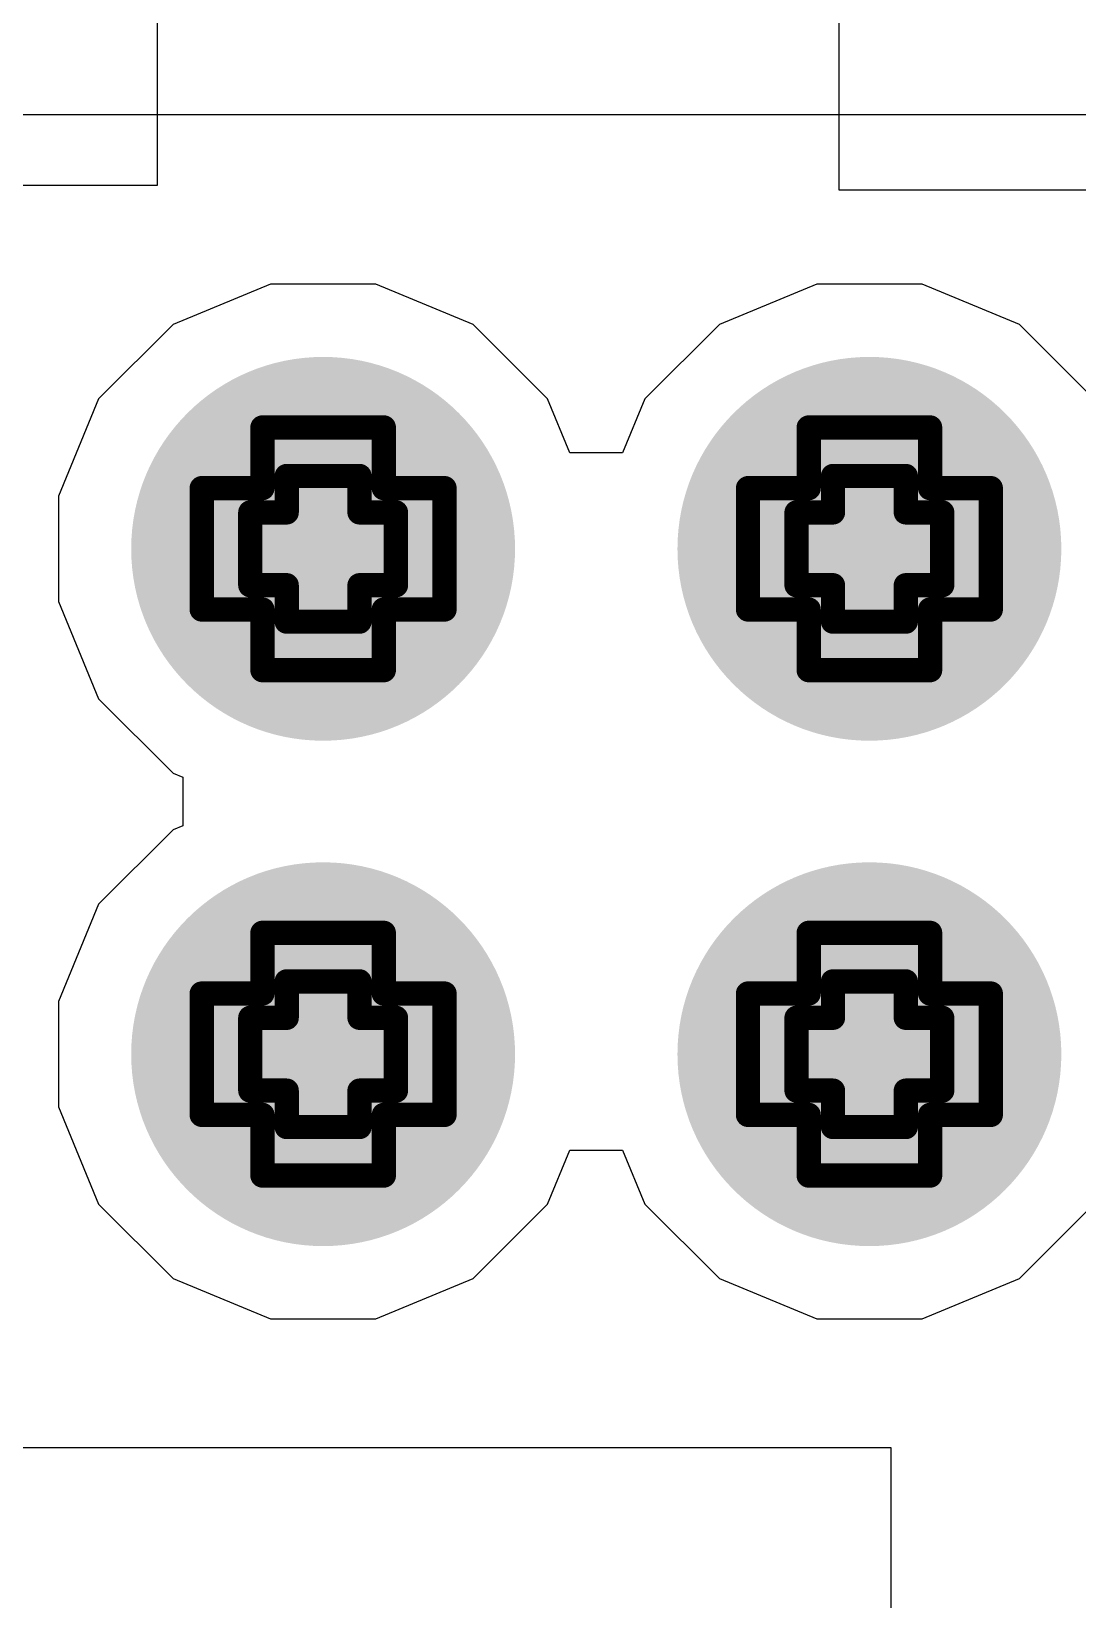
# Model space of a CAD drawing. Header units: inches. Extents: x -4 to 5258, y -4 to 5281.
# Drawn here: x 66.291 to 68.48, y 15.307 to 18.589 of the extents above; entities that cross this region are included whole.
import ezdxf

# ---------------------------------------------------------------- set-up
doc = ezdxf.new("R2010")
doc.units = ezdxf.units.IN
for name, color, linetype in [('Bottom Layer', 5, 'Continuous'), ('Bottom Solder', 6, 'Continuous'), ('Drill Drawing', 1, 'Continuous'), ('Layer 1', 16, 'Continuous'), ('Layer 2', 76, 'Continuous'), ('Top Layer', 1, 'Continuous'), ('Top Solder', 216, 'Continuous'), ('Via Holes', 16, 'Continuous')]:
    doc.layers.add(name, color=color, linetype=linetype)

msp = doc.modelspace()

# ---------------------------------------------------------------- hatches: boundary and pattern name
at = {"layer": 'Bottom Layer'}
h = msp.add_hatch(color=5, dxfattribs=at)
edge = h.paths.add_edge_path()
edge.add_arc((66.9016, 17.5059), 0.3, 0, 360)
h = msp.add_hatch(color=5, dxfattribs=at)
edge = h.paths.add_edge_path()
edge.add_arc((68.0446, 17.5059), 0.3, 0, 360)
h = msp.add_hatch(color=5, dxfattribs=at)
edge = h.paths.add_edge_path()
edge.add_arc((66.9016, 16.4482), 0.3, 0, 360)
h = msp.add_hatch(color=5, dxfattribs=at)
edge = h.paths.add_edge_path()
edge.add_arc((68.0446, 16.4482), 0.3, 0, 360)
at = {"layer": 'Bottom Solder'}
h = msp.add_hatch(color=6, dxfattribs=at)
edge = h.paths.add_edge_path()
edge.add_arc((66.9016, 17.5059), 0.4016, 0, 360)
h = msp.add_hatch(color=6, dxfattribs=at)
edge = h.paths.add_edge_path()
edge.add_arc((68.0446, 17.5059), 0.4016, 0, 360)
h = msp.add_hatch(color=6, dxfattribs=at)
edge = h.paths.add_edge_path()
edge.add_arc((66.9016, 16.4482), 0.4016, 0, 360)
h = msp.add_hatch(color=6, dxfattribs=at)
edge = h.paths.add_edge_path()
edge.add_arc((68.0446, 16.4482), 0.4016, 0, 360)
at = {"layer": 'Layer 1'}
h = msp.add_hatch(color=16, dxfattribs=at)
edge = h.paths.add_edge_path()
edge.add_arc((66.9016, 17.5059), 0.3, 0, 360)
h = msp.add_hatch(color=16, dxfattribs=at)
edge = h.paths.add_edge_path()
edge.add_arc((68.0446, 17.5059), 0.3, 0, 360)
h = msp.add_hatch(color=16, dxfattribs=at)
edge = h.paths.add_edge_path()
edge.add_arc((66.9016, 16.4482), 0.3, 0, 360)
h = msp.add_hatch(color=16, dxfattribs=at)
edge = h.paths.add_edge_path()
edge.add_arc((68.0446, 16.4482), 0.3, 0, 360)
at = {"layer": 'Layer 2'}
h = msp.add_hatch(color=76, dxfattribs=at)
edge = h.paths.add_edge_path()
edge.add_arc((66.9016, 17.5059), 0.3, 0, 360)
h = msp.add_hatch(color=76, dxfattribs=at)
edge = h.paths.add_edge_path()
edge.add_arc((68.0446, 17.5059), 0.3, 0, 360)
h = msp.add_hatch(color=76, dxfattribs=at)
edge = h.paths.add_edge_path()
edge.add_arc((66.9016, 16.4482), 0.3, 0, 360)
h = msp.add_hatch(color=76, dxfattribs=at)
edge = h.paths.add_edge_path()
edge.add_arc((68.0446, 16.4482), 0.3, 0, 360)
at = {"layer": 'Top Layer'}
h = msp.add_hatch(color=1, dxfattribs=at)
edge = h.paths.add_edge_path()
edge.add_arc((66.9016, 17.5059), 0.3, 0, 360)
h = msp.add_hatch(color=1, dxfattribs=at)
edge = h.paths.add_edge_path()
edge.add_arc((68.0446, 17.5059), 0.3, 0, 360)
h = msp.add_hatch(color=1, dxfattribs=at)
edge = h.paths.add_edge_path()
edge.add_arc((66.9016, 16.4482), 0.3, 0, 360)
h = msp.add_hatch(color=1, dxfattribs=at)
edge = h.paths.add_edge_path()
edge.add_arc((68.0446, 16.4482), 0.3, 0, 360)
at = {"layer": 'Top Solder'}
h = msp.add_hatch(color=216, dxfattribs=at)
edge = h.paths.add_edge_path()
edge.add_arc((66.9016, 17.5059), 0.4016, 0, 360)
h = msp.add_hatch(color=216, dxfattribs=at)
edge = h.paths.add_edge_path()
edge.add_arc((68.0446, 17.5059), 0.4016, 0, 360)
h = msp.add_hatch(color=216, dxfattribs=at)
edge = h.paths.add_edge_path()
edge.add_arc((66.9016, 16.4482), 0.4016, 0, 360)
h = msp.add_hatch(color=216, dxfattribs=at)
edge = h.paths.add_edge_path()
edge.add_arc((68.0446, 16.4482), 0.4016, 0, 360)
at = {"layer": 'Via Holes'}
h = msp.add_hatch(color=7, dxfattribs=at)
edge = h.paths.add_edge_path()
edge.add_arc((66.9016, 17.5059), 0.15, 0, 360)
h = msp.add_hatch(color=7, dxfattribs=at)
edge = h.paths.add_edge_path()
edge.add_arc((68.0446, 17.5059), 0.15, 0, 360)
h = msp.add_hatch(color=7, dxfattribs=at)
edge = h.paths.add_edge_path()
edge.add_arc((66.9016, 16.4482), 0.15, 0, 360)
h = msp.add_hatch(color=7, dxfattribs=at)
edge = h.paths.add_edge_path()
edge.add_arc((68.0446, 16.4482), 0.15, 0, 360)

# ---------------------------------------------------------------- linework, layer by layer
at = {"layer": 'Bottom Layer'}
for p, q in [((66.7914, 18.0599), (66.5878, 17.9755)), ((67.0118, 18.0599), (66.7914, 18.0599)), ((67.2154, 17.9755), (67.0118, 18.0599)), ((67.9344, 18.0599), (67.7308, 17.9755)), ((68.1548, 18.0599), (67.9344, 18.0599)), ((68.3584, 17.9755), (68.1548, 18.0599)), ((66.5878, 17.9755), (66.4319, 17.8197)), ((67.3712, 17.8197), (67.2154, 17.9755)), ((67.7308, 17.9755), (67.5749, 17.8197)), ((68.5142, 17.8197), (68.3584, 17.9755)), ((66.4319, 17.8197), (66.3476, 17.6161)), ((67.4181, 17.7066), (67.3712, 17.8197)), ((67.5749, 17.8197), (67.5281, 17.7066)), ((67.5281, 17.7066), (67.4181, 17.7066)), ((66.3476, 17.6161), (66.3476, 17.3957)), ((66.3476, 17.3957), (66.4319, 17.1921)), ((66.4319, 17.1921), (66.5878, 17.0362)), ((66.5878, 17.0362), (66.608, 17.0278)), ((66.608, 17.0278), (66.608, 16.9262)), ((66.5878, 16.9179), (66.4319, 16.762)), ((66.608, 16.9262), (66.5878, 16.9179)), ((66.4319, 16.762), (66.3476, 16.5584)), ((66.3476, 16.5584), (66.3476, 16.338)), ((66.3476, 16.338), (66.4319, 16.1344)), ((67.3712, 16.1344), (67.4181, 16.2475)), ((67.4181, 16.2475), (67.5281, 16.2475)), ((67.5281, 16.2475), (67.5749, 16.1344)), ((66.4319, 16.1344), (66.5878, 15.9785)), ((67.2154, 15.9785), (67.3712, 16.1344)), ((67.5749, 16.1344), (67.7308, 15.9785)), ((68.3584, 15.9785), (68.5142, 16.1344)), ((66.5878, 15.9785), (66.7914, 15.8942)), ((67.0118, 15.8942), (67.2154, 15.9785)), ((67.7308, 15.9785), (67.9344, 15.8942)), ((68.1548, 15.8942), (68.3584, 15.9785)), ((66.7914, 15.8942), (67.0118, 15.8942)), ((67.9344, 15.8942), (68.1548, 15.8942))]:
    msp.add_line(p, q, dxfattribs=at)
at = {"layer": 'Drill Drawing'}
for points in [[(66.7746, 17.6329, 0.0508, 0.0508, 0), (66.7746, 17.7599, 0.0508, 0.0508, 0)], [(66.7746, 17.7599, 0.0508, 0.0508, 0), (67.0286, 17.7599, 0.0508, 0.0508, 0)], [(67.0286, 17.6329, 0.0508, 0.0508, 0), (67.0286, 17.7599, 0.0508, 0.0508, 0)], [(67.9176, 17.6329, 0.0508, 0.0508, 0), (67.9176, 17.7599, 0.0508, 0.0508, 0)], [(67.9176, 17.7599, 0.0508, 0.0508, 0), (68.1716, 17.7599, 0.0508, 0.0508, 0)], [(68.1716, 17.6329, 0.0508, 0.0508, 0), (68.1716, 17.7599, 0.0508, 0.0508, 0)], [(66.6476, 17.3789, 0.0508, 0.0508, 0), (66.6476, 17.6329, 0.0508, 0.0508, 0)], [(66.6476, 17.6329, 0.0508, 0.0508, 0), (66.7746, 17.6329, 0.0508, 0.0508, 0)], [(66.8254, 17.5821, 0.0508, 0.0508, 0), (66.8254, 17.6583, 0.0508, 0.0508, 0)], [(66.8254, 17.6583, 0.0508, 0.0508, 0), (66.9778, 17.6583, 0.0508, 0.0508, 0)], [(66.9778, 17.5821, 0.0508, 0.0508, 0), (66.9778, 17.6583, 0.0508, 0.0508, 0)], [(67.0286, 17.6329, 0.0508, 0.0508, 0), (67.1556, 17.6329, 0.0508, 0.0508, 0)], [(67.1556, 17.3789, 0.0508, 0.0508, 0), (67.1556, 17.6329, 0.0508, 0.0508, 0)], [(67.7906, 17.3789, 0.0508, 0.0508, 0), (67.7906, 17.6329, 0.0508, 0.0508, 0)], [(67.7906, 17.6329, 0.0508, 0.0508, 0), (67.9176, 17.6329, 0.0508, 0.0508, 0)], [(67.9684, 17.5821, 0.0508, 0.0508, 0), (67.9684, 17.6583, 0.0508, 0.0508, 0)], [(67.9684, 17.6583, 0.0508, 0.0508, 0), (68.1208, 17.6583, 0.0508, 0.0508, 0)], [(68.1208, 17.5821, 0.0508, 0.0508, 0), (68.1208, 17.6583, 0.0508, 0.0508, 0)], [(68.1716, 17.6329, 0.0508, 0.0508, 0), (68.2986, 17.6329, 0.0508, 0.0508, 0)], [(68.2986, 17.3789, 0.0508, 0.0508, 0), (68.2986, 17.6329, 0.0508, 0.0508, 0)], [(66.7492, 17.4297, 0.0508, 0.0508, 0), (66.7492, 17.5821, 0.0508, 0.0508, 0)], [(66.7492, 17.5821, 0.0508, 0.0508, 0), (66.8254, 17.5821, 0.0508, 0.0508, 0)], [(66.9778, 17.5821, 0.0508, 0.0508, 0), (67.054, 17.5821, 0.0508, 0.0508, 0)], [(67.054, 17.4297, 0.0508, 0.0508, 0), (67.054, 17.5821, 0.0508, 0.0508, 0)], [(67.8922, 17.4297, 0.0508, 0.0508, 0), (67.8922, 17.5821, 0.0508, 0.0508, 0)], [(67.8922, 17.5821, 0.0508, 0.0508, 0), (67.9684, 17.5821, 0.0508, 0.0508, 0)], [(68.1208, 17.5821, 0.0508, 0.0508, 0), (68.197, 17.5821, 0.0508, 0.0508, 0)], [(68.197, 17.4297, 0.0508, 0.0508, 0), (68.197, 17.5821, 0.0508, 0.0508, 0)], [(66.7492, 17.4297, 0.0508, 0.0508, 0), (66.8254, 17.4297, 0.0508, 0.0508, 0)], [(66.8254, 17.3535, 0.0508, 0.0508, 0), (66.8254, 17.4297, 0.0508, 0.0508, 0)], [(66.9778, 17.4297, 0.0508, 0.0508, 0), (67.054, 17.4297, 0.0508, 0.0508, 0)], [(66.9778, 17.3535, 0.0508, 0.0508, 0), (66.9778, 17.4297, 0.0508, 0.0508, 0)], [(67.8922, 17.4297, 0.0508, 0.0508, 0), (67.9684, 17.4297, 0.0508, 0.0508, 0)], [(67.9684, 17.3535, 0.0508, 0.0508, 0), (67.9684, 17.4297, 0.0508, 0.0508, 0)], [(68.1208, 17.4297, 0.0508, 0.0508, 0), (68.197, 17.4297, 0.0508, 0.0508, 0)], [(68.1208, 17.3535, 0.0508, 0.0508, 0), (68.1208, 17.4297, 0.0508, 0.0508, 0)], [(66.6476, 17.3789, 0.0508, 0.0508, 0), (66.7746, 17.3789, 0.0508, 0.0508, 0)], [(66.7746, 17.2519, 0.0508, 0.0508, 0), (66.7746, 17.3789, 0.0508, 0.0508, 0)], [(67.0286, 17.3789, 0.0508, 0.0508, 0), (67.1556, 17.3789, 0.0508, 0.0508, 0)], [(67.0286, 17.2519, 0.0508, 0.0508, 0), (67.0286, 17.3789, 0.0508, 0.0508, 0)], [(67.7906, 17.3789, 0.0508, 0.0508, 0), (67.9176, 17.3789, 0.0508, 0.0508, 0)], [(67.9176, 17.2519, 0.0508, 0.0508, 0), (67.9176, 17.3789, 0.0508, 0.0508, 0)], [(68.1716, 17.3789, 0.0508, 0.0508, 0), (68.2986, 17.3789, 0.0508, 0.0508, 0)], [(68.1716, 17.2519, 0.0508, 0.0508, 0), (68.1716, 17.3789, 0.0508, 0.0508, 0)], [(66.8254, 17.3535, 0.0508, 0.0508, 0), (66.9778, 17.3535, 0.0508, 0.0508, 0)], [(67.9684, 17.3535, 0.0508, 0.0508, 0), (68.1208, 17.3535, 0.0508, 0.0508, 0)], [(66.7746, 17.2519, 0.0508, 0.0508, 0), (67.0286, 17.2519, 0.0508, 0.0508, 0)], [(67.9176, 17.2519, 0.0508, 0.0508, 0), (68.1716, 17.2519, 0.0508, 0.0508, 0)], [(66.7746, 16.5752, 0.0508, 0.0508, 0), (66.7746, 16.7022, 0.0508, 0.0508, 0)], [(66.7746, 16.7022, 0.0508, 0.0508, 0), (67.0286, 16.7022, 0.0508, 0.0508, 0)], [(67.0286, 16.5752, 0.0508, 0.0508, 0), (67.0286, 16.7022, 0.0508, 0.0508, 0)], [(67.9176, 16.5752, 0.0508, 0.0508, 0), (67.9176, 16.7022, 0.0508, 0.0508, 0)], [(67.9176, 16.7022, 0.0508, 0.0508, 0), (68.1716, 16.7022, 0.0508, 0.0508, 0)], [(68.1716, 16.5752, 0.0508, 0.0508, 0), (68.1716, 16.7022, 0.0508, 0.0508, 0)], [(66.8254, 16.5244, 0.0508, 0.0508, 0), (66.8254, 16.6006, 0.0508, 0.0508, 0)], [(66.8254, 16.6006, 0.0508, 0.0508, 0), (66.9778, 16.6006, 0.0508, 0.0508, 0)], [(66.9778, 16.5244, 0.0508, 0.0508, 0), (66.9778, 16.6006, 0.0508, 0.0508, 0)], [(67.9684, 16.5244, 0.0508, 0.0508, 0), (67.9684, 16.6006, 0.0508, 0.0508, 0)], [(67.9684, 16.6006, 0.0508, 0.0508, 0), (68.1208, 16.6006, 0.0508, 0.0508, 0)], [(68.1208, 16.5244, 0.0508, 0.0508, 0), (68.1208, 16.6006, 0.0508, 0.0508, 0)], [(66.6476, 16.3212, 0.0508, 0.0508, 0), (66.6476, 16.5752, 0.0508, 0.0508, 0)], [(66.6476, 16.5752, 0.0508, 0.0508, 0), (66.7746, 16.5752, 0.0508, 0.0508, 0)], [(67.0286, 16.5752, 0.0508, 0.0508, 0), (67.1556, 16.5752, 0.0508, 0.0508, 0)], [(67.1556, 16.3212, 0.0508, 0.0508, 0), (67.1556, 16.5752, 0.0508, 0.0508, 0)], [(67.7906, 16.3212, 0.0508, 0.0508, 0), (67.7906, 16.5752, 0.0508, 0.0508, 0)], [(67.7906, 16.5752, 0.0508, 0.0508, 0), (67.9176, 16.5752, 0.0508, 0.0508, 0)], [(68.1716, 16.5752, 0.0508, 0.0508, 0), (68.2986, 16.5752, 0.0508, 0.0508, 0)], [(68.2986, 16.3212, 0.0508, 0.0508, 0), (68.2986, 16.5752, 0.0508, 0.0508, 0)], [(66.7492, 16.372, 0.0508, 0.0508, 0), (66.7492, 16.5244, 0.0508, 0.0508, 0)], [(66.7492, 16.5244, 0.0508, 0.0508, 0), (66.8254, 16.5244, 0.0508, 0.0508, 0)], [(66.9778, 16.5244, 0.0508, 0.0508, 0), (67.054, 16.5244, 0.0508, 0.0508, 0)], [(67.054, 16.372, 0.0508, 0.0508, 0), (67.054, 16.5244, 0.0508, 0.0508, 0)], [(67.8922, 16.372, 0.0508, 0.0508, 0), (67.8922, 16.5244, 0.0508, 0.0508, 0)], [(67.8922, 16.5244, 0.0508, 0.0508, 0), (67.9684, 16.5244, 0.0508, 0.0508, 0)], [(68.1208, 16.5244, 0.0508, 0.0508, 0), (68.197, 16.5244, 0.0508, 0.0508, 0)], [(68.197, 16.372, 0.0508, 0.0508, 0), (68.197, 16.5244, 0.0508, 0.0508, 0)], [(66.7492, 16.372, 0.0508, 0.0508, 0), (66.8254, 16.372, 0.0508, 0.0508, 0)], [(66.8254, 16.2958, 0.0508, 0.0508, 0), (66.8254, 16.372, 0.0508, 0.0508, 0)], [(66.9778, 16.372, 0.0508, 0.0508, 0), (67.054, 16.372, 0.0508, 0.0508, 0)], [(66.9778, 16.2958, 0.0508, 0.0508, 0), (66.9778, 16.372, 0.0508, 0.0508, 0)], [(67.8922, 16.372, 0.0508, 0.0508, 0), (67.9684, 16.372, 0.0508, 0.0508, 0)], [(67.9684, 16.2958, 0.0508, 0.0508, 0), (67.9684, 16.372, 0.0508, 0.0508, 0)], [(68.1208, 16.372, 0.0508, 0.0508, 0), (68.197, 16.372, 0.0508, 0.0508, 0)], [(68.1208, 16.2958, 0.0508, 0.0508, 0), (68.1208, 16.372, 0.0508, 0.0508, 0)], [(66.6476, 16.3212, 0.0508, 0.0508, 0), (66.7746, 16.3212, 0.0508, 0.0508, 0)], [(66.7746, 16.1942, 0.0508, 0.0508, 0), (66.7746, 16.3212, 0.0508, 0.0508, 0)], [(67.0286, 16.3212, 0.0508, 0.0508, 0), (67.1556, 16.3212, 0.0508, 0.0508, 0)], [(67.0286, 16.1942, 0.0508, 0.0508, 0), (67.0286, 16.3212, 0.0508, 0.0508, 0)], [(67.7906, 16.3212, 0.0508, 0.0508, 0), (67.9176, 16.3212, 0.0508, 0.0508, 0)], [(67.9176, 16.1942, 0.0508, 0.0508, 0), (67.9176, 16.3212, 0.0508, 0.0508, 0)], [(68.1716, 16.3212, 0.0508, 0.0508, 0), (68.2986, 16.3212, 0.0508, 0.0508, 0)], [(68.1716, 16.1942, 0.0508, 0.0508, 0), (68.1716, 16.3212, 0.0508, 0.0508, 0)], [(66.8254, 16.2958, 0.0508, 0.0508, 0), (66.9778, 16.2958, 0.0508, 0.0508, 0)], [(67.9684, 16.2958, 0.0508, 0.0508, 0), (68.1208, 16.2958, 0.0508, 0.0508, 0)], [(66.7746, 16.1942, 0.0508, 0.0508, 0), (67.0286, 16.1942, 0.0508, 0.0508, 0)], [(67.9176, 16.1942, 0.0508, 0.0508, 0), (68.1716, 16.1942, 0.0508, 0.0508, 0)]]:
    msp.add_lwpolyline(points, format="xyseb", dxfattribs=at)
for points in [[(66.7619, 17.7599, 0.0254, 0.0254, 1), (66.7873, 17.7599, 0.0254, 0.0254, 1)], [(66.7619, 17.7599, 0.0254, 0.0254, 1), (66.7873, 17.7599, 0.0254, 0.0254, 1)], [(67.0159, 17.7599, 0.0254, 0.0254, 1), (67.0413, 17.7599, 0.0254, 0.0254, 1)], [(67.0159, 17.7599, 0.0254, 0.0254, 1), (67.0413, 17.7599, 0.0254, 0.0254, 1)], [(67.9049, 17.7599, 0.0254, 0.0254, 1), (67.9303, 17.7599, 0.0254, 0.0254, 1)], [(67.9049, 17.7599, 0.0254, 0.0254, 1), (67.9303, 17.7599, 0.0254, 0.0254, 1)], [(68.1589, 17.7599, 0.0254, 0.0254, 1), (68.1843, 17.7599, 0.0254, 0.0254, 1)], [(68.1589, 17.7599, 0.0254, 0.0254, 1), (68.1843, 17.7599, 0.0254, 0.0254, 1)], [(66.6349, 17.6329, 0.0254, 0.0254, 1), (66.6603, 17.6329, 0.0254, 0.0254, 1)], [(66.6349, 17.6329, 0.0254, 0.0254, 1), (66.6603, 17.6329, 0.0254, 0.0254, 1)], [(66.7619, 17.6329, 0.0254, 0.0254, 1), (66.7873, 17.6329, 0.0254, 0.0254, 1)], [(66.7619, 17.6329, 0.0254, 0.0254, 1), (66.7873, 17.6329, 0.0254, 0.0254, 1)], [(66.8127, 17.6583, 0.0254, 0.0254, 1), (66.8381, 17.6583, 0.0254, 0.0254, 1)], [(66.8127, 17.6583, 0.0254, 0.0254, 1), (66.8381, 17.6583, 0.0254, 0.0254, 1)], [(66.9651, 17.6583, 0.0254, 0.0254, 1), (66.9905, 17.6583, 0.0254, 0.0254, 1)], [(66.9651, 17.6583, 0.0254, 0.0254, 1), (66.9905, 17.6583, 0.0254, 0.0254, 1)], [(67.0159, 17.6329, 0.0254, 0.0254, 1), (67.0413, 17.6329, 0.0254, 0.0254, 1)], [(67.0159, 17.6329, 0.0254, 0.0254, 1), (67.0413, 17.6329, 0.0254, 0.0254, 1)], [(67.1429, 17.6329, 0.0254, 0.0254, 1), (67.1683, 17.6329, 0.0254, 0.0254, 1)], [(67.1429, 17.6329, 0.0254, 0.0254, 1), (67.1683, 17.6329, 0.0254, 0.0254, 1)], [(67.7779, 17.6329, 0.0254, 0.0254, 1), (67.8033, 17.6329, 0.0254, 0.0254, 1)], [(67.7779, 17.6329, 0.0254, 0.0254, 1), (67.8033, 17.6329, 0.0254, 0.0254, 1)], [(67.9049, 17.6329, 0.0254, 0.0254, 1), (67.9303, 17.6329, 0.0254, 0.0254, 1)], [(67.9049, 17.6329, 0.0254, 0.0254, 1), (67.9303, 17.6329, 0.0254, 0.0254, 1)], [(67.9557, 17.6583, 0.0254, 0.0254, 1), (67.9811, 17.6583, 0.0254, 0.0254, 1)], [(67.9557, 17.6583, 0.0254, 0.0254, 1), (67.9811, 17.6583, 0.0254, 0.0254, 1)], [(68.1081, 17.6583, 0.0254, 0.0254, 1), (68.1335, 17.6583, 0.0254, 0.0254, 1)], [(68.1081, 17.6583, 0.0254, 0.0254, 1), (68.1335, 17.6583, 0.0254, 0.0254, 1)], [(68.1589, 17.6329, 0.0254, 0.0254, 1), (68.1843, 17.6329, 0.0254, 0.0254, 1)], [(68.1589, 17.6329, 0.0254, 0.0254, 1), (68.1843, 17.6329, 0.0254, 0.0254, 1)], [(68.2859, 17.6329, 0.0254, 0.0254, 1), (68.3113, 17.6329, 0.0254, 0.0254, 1)], [(68.2859, 17.6329, 0.0254, 0.0254, 1), (68.3113, 17.6329, 0.0254, 0.0254, 1)], [(66.7365, 17.5821, 0.0254, 0.0254, 1), (66.7619, 17.5821, 0.0254, 0.0254, 1)], [(66.7365, 17.5821, 0.0254, 0.0254, 1), (66.7619, 17.5821, 0.0254, 0.0254, 1)], [(66.8127, 17.5821, 0.0254, 0.0254, 1), (66.8381, 17.5821, 0.0254, 0.0254, 1)], [(66.8127, 17.5821, 0.0254, 0.0254, 1), (66.8381, 17.5821, 0.0254, 0.0254, 1)], [(66.9651, 17.5821, 0.0254, 0.0254, 1), (66.9905, 17.5821, 0.0254, 0.0254, 1)], [(66.9651, 17.5821, 0.0254, 0.0254, 1), (66.9905, 17.5821, 0.0254, 0.0254, 1)], [(67.0413, 17.5821, 0.0254, 0.0254, 1), (67.0667, 17.5821, 0.0254, 0.0254, 1)], [(67.0413, 17.5821, 0.0254, 0.0254, 1), (67.0667, 17.5821, 0.0254, 0.0254, 1)], [(67.8795, 17.5821, 0.0254, 0.0254, 1), (67.9049, 17.5821, 0.0254, 0.0254, 1)], [(67.8795, 17.5821, 0.0254, 0.0254, 1), (67.9049, 17.5821, 0.0254, 0.0254, 1)], [(67.9557, 17.5821, 0.0254, 0.0254, 1), (67.9811, 17.5821, 0.0254, 0.0254, 1)], [(67.9557, 17.5821, 0.0254, 0.0254, 1), (67.9811, 17.5821, 0.0254, 0.0254, 1)], [(68.1081, 17.5821, 0.0254, 0.0254, 1), (68.1335, 17.5821, 0.0254, 0.0254, 1)], [(68.1081, 17.5821, 0.0254, 0.0254, 1), (68.1335, 17.5821, 0.0254, 0.0254, 1)], [(68.1843, 17.5821, 0.0254, 0.0254, 1), (68.2097, 17.5821, 0.0254, 0.0254, 1)], [(68.1843, 17.5821, 0.0254, 0.0254, 1), (68.2097, 17.5821, 0.0254, 0.0254, 1)], [(66.7365, 17.4297, 0.0254, 0.0254, 1), (66.7619, 17.4297, 0.0254, 0.0254, 1)], [(66.7365, 17.4297, 0.0254, 0.0254, 1), (66.7619, 17.4297, 0.0254, 0.0254, 1)], [(66.8127, 17.4297, 0.0254, 0.0254, 1), (66.8381, 17.4297, 0.0254, 0.0254, 1)], [(66.8127, 17.4297, 0.0254, 0.0254, 1), (66.8381, 17.4297, 0.0254, 0.0254, 1)], [(66.9651, 17.4297, 0.0254, 0.0254, 1), (66.9905, 17.4297, 0.0254, 0.0254, 1)], [(66.9651, 17.4297, 0.0254, 0.0254, 1), (66.9905, 17.4297, 0.0254, 0.0254, 1)], [(67.0413, 17.4297, 0.0254, 0.0254, 1), (67.0667, 17.4297, 0.0254, 0.0254, 1)], [(67.0413, 17.4297, 0.0254, 0.0254, 1), (67.0667, 17.4297, 0.0254, 0.0254, 1)], [(67.8795, 17.4297, 0.0254, 0.0254, 1), (67.9049, 17.4297, 0.0254, 0.0254, 1)], [(67.8795, 17.4297, 0.0254, 0.0254, 1), (67.9049, 17.4297, 0.0254, 0.0254, 1)], [(67.9557, 17.4297, 0.0254, 0.0254, 1), (67.9811, 17.4297, 0.0254, 0.0254, 1)], [(67.9557, 17.4297, 0.0254, 0.0254, 1), (67.9811, 17.4297, 0.0254, 0.0254, 1)], [(68.1081, 17.4297, 0.0254, 0.0254, 1), (68.1335, 17.4297, 0.0254, 0.0254, 1)], [(68.1081, 17.4297, 0.0254, 0.0254, 1), (68.1335, 17.4297, 0.0254, 0.0254, 1)], [(68.1843, 17.4297, 0.0254, 0.0254, 1), (68.2097, 17.4297, 0.0254, 0.0254, 1)], [(68.1843, 17.4297, 0.0254, 0.0254, 1), (68.2097, 17.4297, 0.0254, 0.0254, 1)], [(66.6349, 17.3789, 0.0254, 0.0254, 1), (66.6603, 17.3789, 0.0254, 0.0254, 1)], [(66.6349, 17.3789, 0.0254, 0.0254, 1), (66.6603, 17.3789, 0.0254, 0.0254, 1)], [(66.7619, 17.3789, 0.0254, 0.0254, 1), (66.7873, 17.3789, 0.0254, 0.0254, 1)], [(66.7619, 17.3789, 0.0254, 0.0254, 1), (66.7873, 17.3789, 0.0254, 0.0254, 1)], [(67.0159, 17.3789, 0.0254, 0.0254, 1), (67.0413, 17.3789, 0.0254, 0.0254, 1)], [(67.0159, 17.3789, 0.0254, 0.0254, 1), (67.0413, 17.3789, 0.0254, 0.0254, 1)], [(67.1429, 17.3789, 0.0254, 0.0254, 1), (67.1683, 17.3789, 0.0254, 0.0254, 1)], [(67.1429, 17.3789, 0.0254, 0.0254, 1), (67.1683, 17.3789, 0.0254, 0.0254, 1)], [(67.7779, 17.3789, 0.0254, 0.0254, 1), (67.8033, 17.3789, 0.0254, 0.0254, 1)], [(67.7779, 17.3789, 0.0254, 0.0254, 1), (67.8033, 17.3789, 0.0254, 0.0254, 1)], [(67.9049, 17.3789, 0.0254, 0.0254, 1), (67.9303, 17.3789, 0.0254, 0.0254, 1)], [(67.9049, 17.3789, 0.0254, 0.0254, 1), (67.9303, 17.3789, 0.0254, 0.0254, 1)], [(68.1589, 17.3789, 0.0254, 0.0254, 1), (68.1843, 17.3789, 0.0254, 0.0254, 1)], [(68.1589, 17.3789, 0.0254, 0.0254, 1), (68.1843, 17.3789, 0.0254, 0.0254, 1)], [(68.2859, 17.3789, 0.0254, 0.0254, 1), (68.3113, 17.3789, 0.0254, 0.0254, 1)], [(68.2859, 17.3789, 0.0254, 0.0254, 1), (68.3113, 17.3789, 0.0254, 0.0254, 1)], [(66.8127, 17.3535, 0.0254, 0.0254, 1), (66.8381, 17.3535, 0.0254, 0.0254, 1)], [(66.8127, 17.3535, 0.0254, 0.0254, 1), (66.8381, 17.3535, 0.0254, 0.0254, 1)], [(66.9651, 17.3535, 0.0254, 0.0254, 1), (66.9905, 17.3535, 0.0254, 0.0254, 1)], [(66.9651, 17.3535, 0.0254, 0.0254, 1), (66.9905, 17.3535, 0.0254, 0.0254, 1)], [(67.9557, 17.3535, 0.0254, 0.0254, 1), (67.9811, 17.3535, 0.0254, 0.0254, 1)], [(67.9557, 17.3535, 0.0254, 0.0254, 1), (67.9811, 17.3535, 0.0254, 0.0254, 1)], [(68.1081, 17.3535, 0.0254, 0.0254, 1), (68.1335, 17.3535, 0.0254, 0.0254, 1)], [(68.1081, 17.3535, 0.0254, 0.0254, 1), (68.1335, 17.3535, 0.0254, 0.0254, 1)], [(66.7619, 17.2519, 0.0254, 0.0254, 1), (66.7873, 17.2519, 0.0254, 0.0254, 1)], [(66.7619, 17.2519, 0.0254, 0.0254, 1), (66.7873, 17.2519, 0.0254, 0.0254, 1)], [(67.0159, 17.2519, 0.0254, 0.0254, 1), (67.0413, 17.2519, 0.0254, 0.0254, 1)], [(67.0159, 17.2519, 0.0254, 0.0254, 1), (67.0413, 17.2519, 0.0254, 0.0254, 1)], [(67.9049, 17.2519, 0.0254, 0.0254, 1), (67.9303, 17.2519, 0.0254, 0.0254, 1)], [(67.9049, 17.2519, 0.0254, 0.0254, 1), (67.9303, 17.2519, 0.0254, 0.0254, 1)], [(68.1589, 17.2519, 0.0254, 0.0254, 1), (68.1843, 17.2519, 0.0254, 0.0254, 1)], [(68.1589, 17.2519, 0.0254, 0.0254, 1), (68.1843, 17.2519, 0.0254, 0.0254, 1)], [(66.7619, 16.7022, 0.0254, 0.0254, 1), (66.7873, 16.7022, 0.0254, 0.0254, 1)], [(66.7619, 16.7022, 0.0254, 0.0254, 1), (66.7873, 16.7022, 0.0254, 0.0254, 1)], [(67.0159, 16.7022, 0.0254, 0.0254, 1), (67.0413, 16.7022, 0.0254, 0.0254, 1)], [(67.0159, 16.7022, 0.0254, 0.0254, 1), (67.0413, 16.7022, 0.0254, 0.0254, 1)], [(67.9049, 16.7022, 0.0254, 0.0254, 1), (67.9303, 16.7022, 0.0254, 0.0254, 1)], [(67.9049, 16.7022, 0.0254, 0.0254, 1), (67.9303, 16.7022, 0.0254, 0.0254, 1)], [(68.1589, 16.7022, 0.0254, 0.0254, 1), (68.1843, 16.7022, 0.0254, 0.0254, 1)], [(68.1589, 16.7022, 0.0254, 0.0254, 1), (68.1843, 16.7022, 0.0254, 0.0254, 1)], [(66.8127, 16.6006, 0.0254, 0.0254, 1), (66.8381, 16.6006, 0.0254, 0.0254, 1)], [(66.8127, 16.6006, 0.0254, 0.0254, 1), (66.8381, 16.6006, 0.0254, 0.0254, 1)], [(66.9651, 16.6006, 0.0254, 0.0254, 1), (66.9905, 16.6006, 0.0254, 0.0254, 1)], [(66.9651, 16.6006, 0.0254, 0.0254, 1), (66.9905, 16.6006, 0.0254, 0.0254, 1)], [(67.9557, 16.6006, 0.0254, 0.0254, 1), (67.9811, 16.6006, 0.0254, 0.0254, 1)], [(67.9557, 16.6006, 0.0254, 0.0254, 1), (67.9811, 16.6006, 0.0254, 0.0254, 1)], [(68.1081, 16.6006, 0.0254, 0.0254, 1), (68.1335, 16.6006, 0.0254, 0.0254, 1)], [(68.1081, 16.6006, 0.0254, 0.0254, 1), (68.1335, 16.6006, 0.0254, 0.0254, 1)], [(66.6349, 16.5752, 0.0254, 0.0254, 1), (66.6603, 16.5752, 0.0254, 0.0254, 1)], [(66.6349, 16.5752, 0.0254, 0.0254, 1), (66.6603, 16.5752, 0.0254, 0.0254, 1)], [(66.7619, 16.5752, 0.0254, 0.0254, 1), (66.7873, 16.5752, 0.0254, 0.0254, 1)], [(66.7619, 16.5752, 0.0254, 0.0254, 1), (66.7873, 16.5752, 0.0254, 0.0254, 1)], [(67.0159, 16.5752, 0.0254, 0.0254, 1), (67.0413, 16.5752, 0.0254, 0.0254, 1)], [(67.0159, 16.5752, 0.0254, 0.0254, 1), (67.0413, 16.5752, 0.0254, 0.0254, 1)], [(67.1429, 16.5752, 0.0254, 0.0254, 1), (67.1683, 16.5752, 0.0254, 0.0254, 1)], [(67.1429, 16.5752, 0.0254, 0.0254, 1), (67.1683, 16.5752, 0.0254, 0.0254, 1)], [(67.7779, 16.5752, 0.0254, 0.0254, 1), (67.8033, 16.5752, 0.0254, 0.0254, 1)], [(67.7779, 16.5752, 0.0254, 0.0254, 1), (67.8033, 16.5752, 0.0254, 0.0254, 1)], [(67.9049, 16.5752, 0.0254, 0.0254, 1), (67.9303, 16.5752, 0.0254, 0.0254, 1)], [(67.9049, 16.5752, 0.0254, 0.0254, 1), (67.9303, 16.5752, 0.0254, 0.0254, 1)], [(68.1589, 16.5752, 0.0254, 0.0254, 1), (68.1843, 16.5752, 0.0254, 0.0254, 1)], [(68.1589, 16.5752, 0.0254, 0.0254, 1), (68.1843, 16.5752, 0.0254, 0.0254, 1)], [(68.2859, 16.5752, 0.0254, 0.0254, 1), (68.3113, 16.5752, 0.0254, 0.0254, 1)], [(68.2859, 16.5752, 0.0254, 0.0254, 1), (68.3113, 16.5752, 0.0254, 0.0254, 1)], [(66.7365, 16.5244, 0.0254, 0.0254, 1), (66.7619, 16.5244, 0.0254, 0.0254, 1)], [(66.7365, 16.5244, 0.0254, 0.0254, 1), (66.7619, 16.5244, 0.0254, 0.0254, 1)], [(66.8127, 16.5244, 0.0254, 0.0254, 1), (66.8381, 16.5244, 0.0254, 0.0254, 1)], [(66.8127, 16.5244, 0.0254, 0.0254, 1), (66.8381, 16.5244, 0.0254, 0.0254, 1)], [(66.9651, 16.5244, 0.0254, 0.0254, 1), (66.9905, 16.5244, 0.0254, 0.0254, 1)], [(66.9651, 16.5244, 0.0254, 0.0254, 1), (66.9905, 16.5244, 0.0254, 0.0254, 1)], [(67.0413, 16.5244, 0.0254, 0.0254, 1), (67.0667, 16.5244, 0.0254, 0.0254, 1)], [(67.0413, 16.5244, 0.0254, 0.0254, 1), (67.0667, 16.5244, 0.0254, 0.0254, 1)], [(67.8795, 16.5244, 0.0254, 0.0254, 1), (67.9049, 16.5244, 0.0254, 0.0254, 1)], [(67.8795, 16.5244, 0.0254, 0.0254, 1), (67.9049, 16.5244, 0.0254, 0.0254, 1)], [(67.9557, 16.5244, 0.0254, 0.0254, 1), (67.9811, 16.5244, 0.0254, 0.0254, 1)], [(67.9557, 16.5244, 0.0254, 0.0254, 1), (67.9811, 16.5244, 0.0254, 0.0254, 1)], [(68.1081, 16.5244, 0.0254, 0.0254, 1), (68.1335, 16.5244, 0.0254, 0.0254, 1)], [(68.1081, 16.5244, 0.0254, 0.0254, 1), (68.1335, 16.5244, 0.0254, 0.0254, 1)], [(68.1843, 16.5244, 0.0254, 0.0254, 1), (68.2097, 16.5244, 0.0254, 0.0254, 1)], [(68.1843, 16.5244, 0.0254, 0.0254, 1), (68.2097, 16.5244, 0.0254, 0.0254, 1)], [(66.7365, 16.372, 0.0254, 0.0254, 1), (66.7619, 16.372, 0.0254, 0.0254, 1)], [(66.7365, 16.372, 0.0254, 0.0254, 1), (66.7619, 16.372, 0.0254, 0.0254, 1)], [(66.8127, 16.372, 0.0254, 0.0254, 1), (66.8381, 16.372, 0.0254, 0.0254, 1)], [(66.8127, 16.372, 0.0254, 0.0254, 1), (66.8381, 16.372, 0.0254, 0.0254, 1)], [(66.9651, 16.372, 0.0254, 0.0254, 1), (66.9905, 16.372, 0.0254, 0.0254, 1)], [(66.9651, 16.372, 0.0254, 0.0254, 1), (66.9905, 16.372, 0.0254, 0.0254, 1)], [(67.0413, 16.372, 0.0254, 0.0254, 1), (67.0667, 16.372, 0.0254, 0.0254, 1)], [(67.0413, 16.372, 0.0254, 0.0254, 1), (67.0667, 16.372, 0.0254, 0.0254, 1)], [(67.8795, 16.372, 0.0254, 0.0254, 1), (67.9049, 16.372, 0.0254, 0.0254, 1)], [(67.8795, 16.372, 0.0254, 0.0254, 1), (67.9049, 16.372, 0.0254, 0.0254, 1)], [(67.9557, 16.372, 0.0254, 0.0254, 1), (67.9811, 16.372, 0.0254, 0.0254, 1)], [(67.9557, 16.372, 0.0254, 0.0254, 1), (67.9811, 16.372, 0.0254, 0.0254, 1)], [(68.1081, 16.372, 0.0254, 0.0254, 1), (68.1335, 16.372, 0.0254, 0.0254, 1)], [(68.1081, 16.372, 0.0254, 0.0254, 1), (68.1335, 16.372, 0.0254, 0.0254, 1)], [(68.1843, 16.372, 0.0254, 0.0254, 1), (68.2097, 16.372, 0.0254, 0.0254, 1)], [(68.1843, 16.372, 0.0254, 0.0254, 1), (68.2097, 16.372, 0.0254, 0.0254, 1)], [(66.6349, 16.3212, 0.0254, 0.0254, 1), (66.6603, 16.3212, 0.0254, 0.0254, 1)], [(66.6349, 16.3212, 0.0254, 0.0254, 1), (66.6603, 16.3212, 0.0254, 0.0254, 1)], [(66.7619, 16.3212, 0.0254, 0.0254, 1), (66.7873, 16.3212, 0.0254, 0.0254, 1)], [(66.7619, 16.3212, 0.0254, 0.0254, 1), (66.7873, 16.3212, 0.0254, 0.0254, 1)], [(67.0159, 16.3212, 0.0254, 0.0254, 1), (67.0413, 16.3212, 0.0254, 0.0254, 1)], [(67.0159, 16.3212, 0.0254, 0.0254, 1), (67.0413, 16.3212, 0.0254, 0.0254, 1)], [(67.1429, 16.3212, 0.0254, 0.0254, 1), (67.1683, 16.3212, 0.0254, 0.0254, 1)], [(67.1429, 16.3212, 0.0254, 0.0254, 1), (67.1683, 16.3212, 0.0254, 0.0254, 1)], [(67.7779, 16.3212, 0.0254, 0.0254, 1), (67.8033, 16.3212, 0.0254, 0.0254, 1)], [(67.7779, 16.3212, 0.0254, 0.0254, 1), (67.8033, 16.3212, 0.0254, 0.0254, 1)], [(67.9049, 16.3212, 0.0254, 0.0254, 1), (67.9303, 16.3212, 0.0254, 0.0254, 1)], [(67.9049, 16.3212, 0.0254, 0.0254, 1), (67.9303, 16.3212, 0.0254, 0.0254, 1)], [(68.1589, 16.3212, 0.0254, 0.0254, 1), (68.1843, 16.3212, 0.0254, 0.0254, 1)], [(68.1589, 16.3212, 0.0254, 0.0254, 1), (68.1843, 16.3212, 0.0254, 0.0254, 1)], [(68.2859, 16.3212, 0.0254, 0.0254, 1), (68.3113, 16.3212, 0.0254, 0.0254, 1)], [(68.2859, 16.3212, 0.0254, 0.0254, 1), (68.3113, 16.3212, 0.0254, 0.0254, 1)], [(66.8127, 16.2958, 0.0254, 0.0254, 1), (66.8381, 16.2958, 0.0254, 0.0254, 1)], [(66.8127, 16.2958, 0.0254, 0.0254, 1), (66.8381, 16.2958, 0.0254, 0.0254, 1)], [(66.9651, 16.2958, 0.0254, 0.0254, 1), (66.9905, 16.2958, 0.0254, 0.0254, 1)], [(66.9651, 16.2958, 0.0254, 0.0254, 1), (66.9905, 16.2958, 0.0254, 0.0254, 1)], [(67.9557, 16.2958, 0.0254, 0.0254, 1), (67.9811, 16.2958, 0.0254, 0.0254, 1)], [(67.9557, 16.2958, 0.0254, 0.0254, 1), (67.9811, 16.2958, 0.0254, 0.0254, 1)], [(68.1081, 16.2958, 0.0254, 0.0254, 1), (68.1335, 16.2958, 0.0254, 0.0254, 1)], [(68.1081, 16.2958, 0.0254, 0.0254, 1), (68.1335, 16.2958, 0.0254, 0.0254, 1)], [(66.7619, 16.1942, 0.0254, 0.0254, 1), (66.7873, 16.1942, 0.0254, 0.0254, 1)], [(66.7619, 16.1942, 0.0254, 0.0254, 1), (66.7873, 16.1942, 0.0254, 0.0254, 1)], [(67.0159, 16.1942, 0.0254, 0.0254, 1), (67.0413, 16.1942, 0.0254, 0.0254, 1)], [(67.0159, 16.1942, 0.0254, 0.0254, 1), (67.0413, 16.1942, 0.0254, 0.0254, 1)], [(67.9049, 16.1942, 0.0254, 0.0254, 1), (67.9303, 16.1942, 0.0254, 0.0254, 1)], [(67.9049, 16.1942, 0.0254, 0.0254, 1), (67.9303, 16.1942, 0.0254, 0.0254, 1)], [(68.1589, 16.1942, 0.0254, 0.0254, 1), (68.1843, 16.1942, 0.0254, 0.0254, 1)], [(68.1589, 16.1942, 0.0254, 0.0254, 1), (68.1843, 16.1942, 0.0254, 0.0254, 1)]]:
    msp.add_lwpolyline(points, format="xyseb", close=True, dxfattribs=at)
at = {"layer": 'Layer 1'}
for p, q in [((66.7914, 18.0599), (66.5878, 17.9755)), ((67.0118, 18.0599), (66.7914, 18.0599)), ((67.2154, 17.9755), (67.0118, 18.0599)), ((67.9344, 18.0599), (67.7308, 17.9755)), ((68.1548, 18.0599), (67.9344, 18.0599)), ((68.3584, 17.9755), (68.1548, 18.0599)), ((66.5878, 17.9755), (66.4319, 17.8197)), ((67.3712, 17.8197), (67.2154, 17.9755)), ((67.7308, 17.9755), (67.5749, 17.8197)), ((68.5142, 17.8197), (68.3584, 17.9755)), ((66.4319, 17.8197), (66.3476, 17.6161)), ((67.4181, 17.7066), (67.3712, 17.8197)), ((67.5749, 17.8197), (67.5281, 17.7066)), ((67.5281, 17.7066), (67.4181, 17.7066)), ((66.3476, 17.6161), (66.3476, 17.3957)), ((66.3476, 17.3957), (66.4319, 17.1921)), ((66.4319, 17.1921), (66.5878, 17.0362)), ((66.5878, 17.0362), (66.608, 17.0278)), ((66.608, 17.0278), (66.608, 16.9262)), ((66.5878, 16.9179), (66.4319, 16.762)), ((66.608, 16.9262), (66.5878, 16.9179)), ((66.4319, 16.762), (66.3476, 16.5584)), ((66.3476, 16.5584), (66.3476, 16.338)), ((66.3476, 16.338), (66.4319, 16.1344)), ((67.3712, 16.1344), (67.4181, 16.2475)), ((67.4181, 16.2475), (67.5281, 16.2475)), ((67.5281, 16.2475), (67.5749, 16.1344)), ((66.4319, 16.1344), (66.5878, 15.9785)), ((67.2154, 15.9785), (67.3712, 16.1344)), ((67.5749, 16.1344), (67.7308, 15.9785)), ((68.3584, 15.9785), (68.5142, 16.1344)), ((66.5878, 15.9785), (66.7914, 15.8942)), ((67.0118, 15.8942), (67.2154, 15.9785)), ((67.7308, 15.9785), (67.9344, 15.8942)), ((68.1548, 15.8942), (68.3584, 15.9785)), ((66.7914, 15.8942), (67.0118, 15.8942)), ((67.9344, 15.8942), (68.1548, 15.8942))]:
    msp.add_line(p, q, dxfattribs=at)
at = {"layer": 'Layer 2'}
msp.add_line((65.7222, 18.4147), (70.3947, 18.4147), dxfattribs=at)
at = {"layer": 'Top Layer'}
for p, q in [((67.9804, 21.601), (67.9804, 18.2572)), ((66.5548, 18.2669), (66.5548, 20.7184)), ((65.611, 18.2669), (66.5548, 18.2669)), ((67.9804, 18.2572), (69.0236, 18.2572)), ((68.0904, 15.6245), (65.611, 15.6245)), ((68.0904, 10.6379), (68.0904, 15.6245))]:
    msp.add_line(p, q, dxfattribs=at)

doc.saveas('drawing.dxf')
